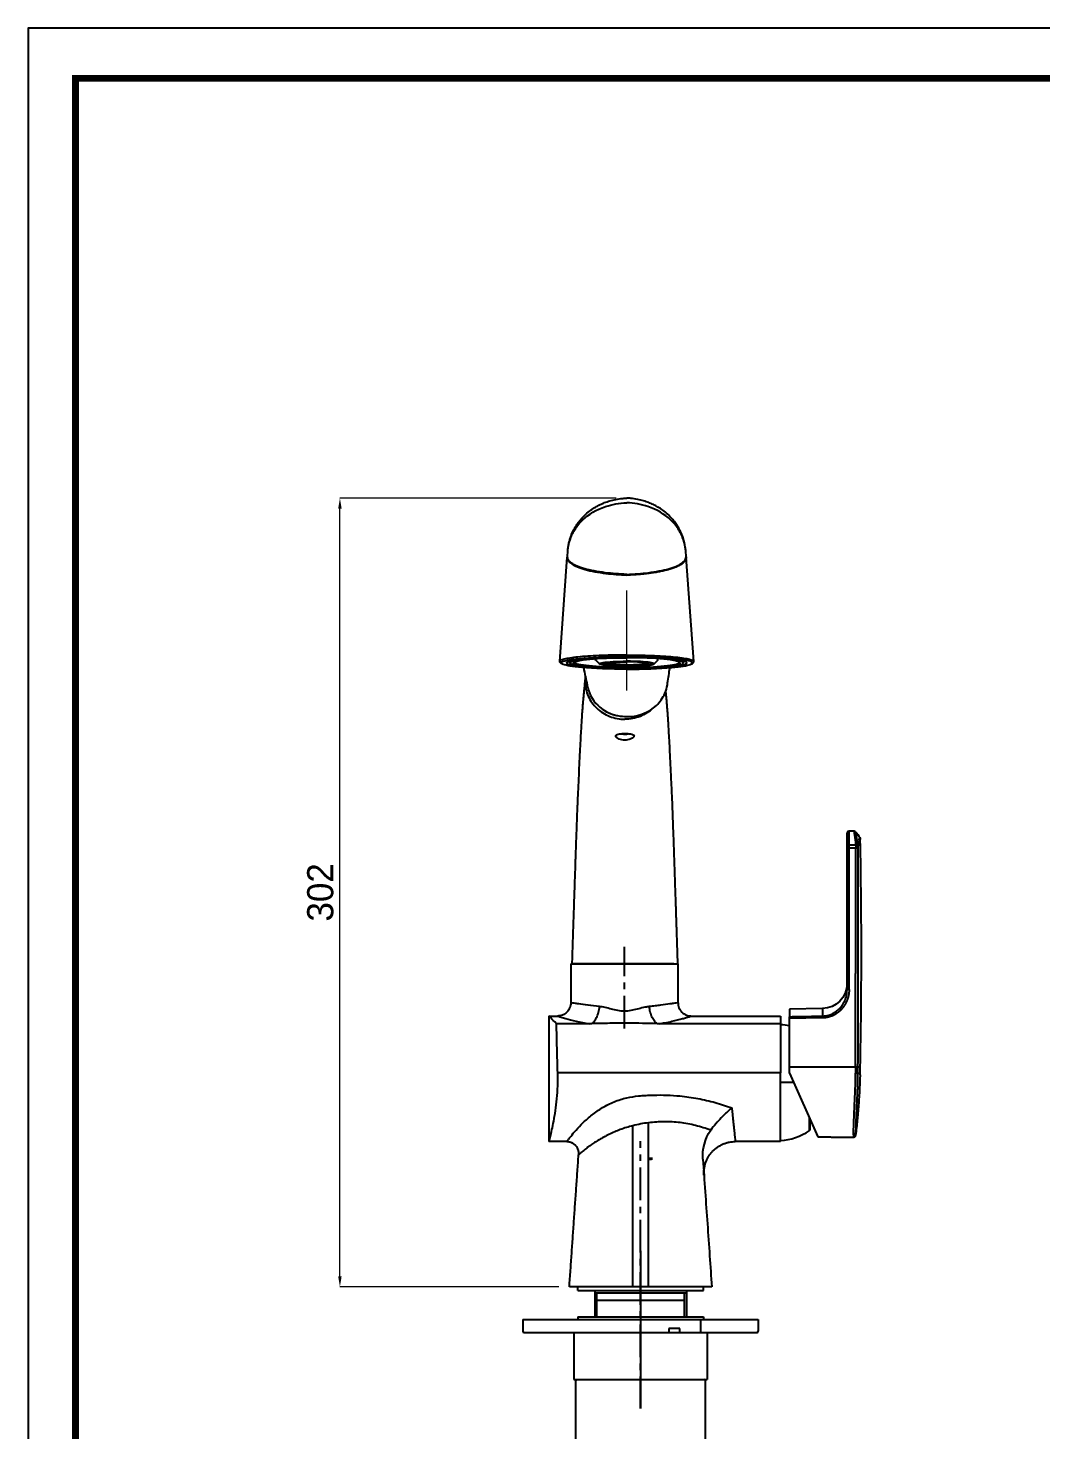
# Model space of a CAD drawing. Extents: x 0 to 1128, y 0 to 827.
# Drawn here: x 0 to 387, y 291 to 827 of the extents above; entities that cross this region are included whole.
import ezdxf

# ---------------------------------------------------------------- set-up
doc = ezdxf.new("R2010")
doc.units = 0
doc.header["$LTSCALE"] = 10
doc.header["$MEASUREMENT"] = 0
doc.header["$PDMODE"] = 3
doc.header["$PDSIZE"] = -10
doc.linetypes.add('CENTER', pattern=[2, 1.25, -0.25, 0.25, -0.25])
doc.linetypes.add('CENTER2', pattern=[28.575, 19.05, -3.175, 3.175, -3.175])
doc.layers.get('0').update_dxf_attribs({"linetype": 'CONTINUOUS'})
doc.layers.get('DEFPOINTS').update_dxf_attribs({"linetype": 'CONTINUOUS'})
doc.layers.add('1', color=7, linetype='CONTINUOUS')
doc.layers.add('DEF_LAYER_ASSEM_MEMBER', color=7, linetype='CONTINUOUS')
doc.layers.add('Cneter', color=1, linetype='CENTER2', lineweight=13)
doc.layers.add('외형선', color=3, linetype='CONTINUOUS', lineweight=35)
doc.styles.add('Daelim Dimension', font='')
doc.styles.get('Daelim Dimension').set_extended_font_data('나눔고딕')
doc.dimstyles.new('DEFAULT', dxfattribs={"dimscale": 2, "dimtxt": 2, "dimasz": 2, "dimexe": 0, "dimexo": 2, "dimgap": 1, "dimtad": 1, "dimdec": 0, "dimzin": 9, "dimdsep": 46, "dimtxsty": 'Daelim Dimension', "dimcen": 0.5, "dimclrd": 5, "dimclre": 5, "dimclrt": 256, "dimadec": 1, "dimazin": 0, "dimtfac": 1, "dimtdec": 0, "dimtix": 1, "dimtmove": 0, "dimatfit": 3, "dimfxl": 1, "dimtolj": 1, "dimtzin": 1, "dimlwd": 9, "dimlwe": 9, "dimarcsym": 0})

# ---------------------------------------------------------------- blocks, each defined once
blk = doc.blocks.new('*D5')
at = {"color": 5, "lineweight": 9, "ltscale": 0.5, "transparency": 16777216}
for p, q in [((224.81, 647.09), (119.19, 647.09)), ((119.19, 349.56), (119.19, 643.09)), ((202.88, 345.56), (119.19, 345.56))]:
    blk.add_line(p, q, dxfattribs=at)
at = {"color": 5, "ltscale": 0.5, "transparency": 16777216}
for points in [[(118.52, 643.09), (119.85, 643.09), (119.19, 647.09)], [(118.52, 349.56), (119.85, 349.56), (119.19, 345.56)]]:
    blk.add_solid(points, dxfattribs=at)
at = {"layer": 'DEFPOINTS', "color": 0, "ltscale": 0.5, "transparency": 16777216}
for p in [(119.19, 647.09), (228.81, 647.09), (206.88, 345.56)]:
    blk.add_point(p, dxfattribs=at)
at = {"color": 7, "ltscale": 0.5, "transparency": 16777216, "insert": (111.73, 496.33), "char_height": 10, "attachment_point": 5, "rotation": 90, "style": 'Daelim Dimension'}
blk.add_mtext('\\A1;302', dxfattribs=at)

msp = doc.modelspace()

# ---------------------------------------------------------------- linework, layer by layer
at = {"ltscale": 0.5}
msp.add_line((258.09, 345.56), (210.09, 345.56), dxfattribs=at)
at = {"color": 0}
for p, q in [((189.09, 333.06), (279.09, 333.06)), ((257.09, 328.06), (257.09, 333.06)), ((189.59, 328.06), (278.59, 328.06)), ((249.09, 329.56), (244.89, 329.56)), ((244.89, 329.56), (244.89, 328.06)), ((249.09, 328.06), (249.09, 329.56))]:
    msp.add_line(p, q, dxfattribs=at)
at = {"ltscale": 0.5}
msp.add_lwpolyline([(0, 0), (1128.4, 0), (1128.4, 826.8), (0, 826.8)], close=True, dxfattribs=at)
at = {"color": 5, "linetype": 'ByBlock', "lineweight": 200, "const_width": 2.6}
msp.add_lwpolyline([(18.14, 35.4), (1110.14, 35.4), (1110.14, 807.6), (18.14, 807.6)], close=True, dxfattribs=at)
at = {"layer": '1', "color": 7, "linetype": 'Continuous'}
for p, q in [((203.23, 584.63), (206.1, 624.48)), ((206.11, 624.76), (206.25, 626.75)), ((251.51, 624.76), (251.36, 626.75)), ((254.39, 584.63), (251.52, 624.48)), ((207.01, 584.28), (207.01, 584.79)), ((216.91, 585.17), (216.91, 585.99)), ((218.46, 583.58), (216.96, 585.06)), ((239.16, 583.58), (240.65, 585.06)), ((240.71, 585.17), (240.71, 585.99)), ((250.61, 584.28), (250.61, 584.79)), ((219.71, 583.68), (219.71, 584.11)), ((237.91, 583.68), (237.91, 584.11)), ((312.99, 513.85), (312.99, 518.91)), ((315.67, 519.71), (313.79, 519.71)), ((313.79, 514.49), (313.79, 519.71)), ((312.99, 459.11), (312.99, 513.35)), ((313.79, 514.49), (316.29, 514.49)), ((313.79, 513.42), (313.79, 514.49)), ((313.79, 513.42), (316.3, 513.42)), ((313.79, 459.19), (313.79, 513.42)), ((207.41, 469.06), (207.41, 454.06)), ((207.41, 469.06), (248.41, 469.06)), ((248.41, 454.06), (248.41, 469.06)), ((303.66, 451.93), (290.99, 451.71)), ((290.99, 451.71), (290.99, 448.8)), ((303.66, 451.93), (303.66, 449.03)), ((199.09, 449.06), (199.09, 401.06)), ((290.99, 448.1), (290.99, 448.8)), ((303.67, 448.33), (290.99, 448.1)), ((290.99, 429.49), (290.99, 448.1)), ((316.26, 429.49), (290.99, 429.49)), ((290.99, 427.21), (290.99, 429.49)), ((316.26, 429.56), (316.26, 429.49)), ((287.59, 401.06), (287.59, 427.34)), ((292.61, 423.59), (287.59, 423.59)), ((290.99, 427.21), (301.84, 402.85)), ((298.57, 410.19), (298.57, 405.19)), ((298.79, 409.69), (298.79, 405.6)), ((301.84, 402.85), (305.39, 402.85)), ((307.96, 402.71), (315.49, 402.71))]:
    msp.add_line(p, q, dxfattribs=at)
for centre, radius, start, end in [((313.79, 518.91), 0.8, 90, 180), ((286.16, 423.59), 22.2, 77.4217, 86.2958), ((286.16, 423.59), 22.2, 273.7042, 304.005), ((298.29, 405.6), 0.5, 304.005, 0)]:
    msp.add_arc(centre, radius, start, end, dxfattribs=at)
at = {"layer": '1', "color": 7, "linetype": 'Continuous', "extrusion": (0, 0, -1)}
msp.add_arc((-303.49, 461.43), 9.5, 180.0437, 268.9998, dxfattribs=at)
for centre, major_axis, ratio, start_param, end_param in [((228.81, 584.08), (25.08, 0), 0.096909, 2.89261, 3.299053), ((228.81, 584.08), (25.08, 0), 0.096909, 3.299053, 4.712399), ((228.81, 584.08), (23, 0), 0.096902, 1.570796, 4.712389), ((228.81, 584.28), (21.8, 0), 0.096902, 3.141593, 3.727794), ((228.81, 584.08), (-21.6, 0), 0.096902, 0.03495, 1.570796), ((228.81, 584.08), (-20.4, 0), 0.096902, 0.036226, 1.570796), ((228.81, 584.28), (-20.2, 0), 0.096895, 6.120608, 6.283185), ((228.81, 585.17), (11.9, 0), 0.097583, 3.04332, 3.141593), ((228.81, 583.68), (-10.4, 0), 0.097583, 4.712389, 7.853982), ((228.81, 583.68), (10.1, 0), 0.097583, 1.570796, 4.712389), ((228.81, 583.68), (-9.1, 0), 0.097583, 4.712389, 7.853982), ((228.81, 583.68), (-8.2, 0), 0.097583, 4.712389, 7.853982), ((228.81, 584.08), (25.08, 0), 0.096909, 2.324767, 2.892609), ((228.81, 584.08), (-21.6, 0), 0.096902, 0, 0.03495), ((228.81, 584.08), (-21.6, 0), 0.096902, 6.164983, 6.283185), ((228.81, 584.08), (-21.6, 0), 0.096902, 4.712389, 6.164983), ((228.81, 584.08), (-20.4, 0), 0.096902, 6.161939, 6.319412), ((228.81, 584.08), (-20.4, 0), 0.096902, 4.712389, 6.161939), ((228.81, 584.28), (-20.2, 0), 0.096895, 4.712389, 6.120608), ((228.81, 584.08), (25.08, 0), 0.096909, 1.570807, 2.324767), ((228.81, 584.18), (8.2, 0), 0.097583, 1.570796, 2.825372)]:
    msp.add_ellipse(centre, major_axis=major_axis, ratio=ratio, start_param=start_param, end_param=end_param, dxfattribs=at)
at = {"layer": '1', "color": 7, "linetype": 'Continuous'}
for centre, major_axis, ratio, start_param, end_param in [((228.81, 584.08), (-25.08, 0), 0.096909, 3.299053, 4.712399), ((228.81, 584.08), (-23, 0), 0.096902, 1.570796, 4.712389), ((228.81, 584.08), (21.6, 0), 0.096902, 0.03495, 1.570796), ((228.81, 584.08), (20.4, 0), 0.096902, 0.036226, 1.570796), ((228.81, 583.68), (10.4, 0), 0.097583, 4.712389, 7.853982), ((228.81, 583.68), (-10.1, 0), 0.097583, 1.570796, 4.712389), ((228.81, 583.68), (9.1, 0), 0.097583, 4.712389, 7.853982), ((228.81, 583.68), (8.2, 0), 0.097583, 4.712389, 7.853982), ((228.81, 585.17), (-11.9, 0), 0.097583, 3.04332, 3.141593), ((228.81, 584.28), (-21.8, 0), 0.096902, 3.141593, 3.727794), ((228.81, 584.28), (20.2, 0), 0.096895, 6.120608, 6.283185), ((228.81, 584.08), (-25.08, 0), 0.096909, 2.89261, 3.299053), ((228.81, 584.28), (20.2, 0), 0.096895, 4.712389, 6.120608), ((228.81, 584.18), (-8.2, 0), 0.097583, 1.570796, 2.825372), ((228.81, 584.08), (20.4, 0), 0.096902, 4.712389, 6.161939), ((228.81, 584.08), (21.6, 0), 0.096902, 4.712389, 6.164983), ((228.81, 584.08), (-25.08, 0), 0.096909, 1.570807, 2.324767), ((228.81, 584.08), (-25.08, 0), 0.096909, 2.324767, 2.892609), ((228.81, 584.08), (20.4, 0), 0.096902, 6.161939, 6.319412), ((228.81, 584.08), (21.6, 0), 0.096902, 6.164983, 6.283185), ((228.81, 584.08), (21.6, 0), 0.096902, 0, 0.03495), ((228.09, 576.79), (14, 0), 0.939693, 4.098993, 4.649066), ((313.79, 513.85), (0.8, 0), 0.80674, 1.570796, 3.141593), ((313.79, 513.35), (-0.8, 0), 0.092911, 4.712389, 6.283185), ((313.79, 459.11), (0.8, 0), 0.092911, 1.570796, 3.144391), ((316.26, 429.48), (-0.8, 0.001), 0.092899, 3.225211, 4.712684), ((316.26, 429.41), (-0.8, 0.001), 0.092899, 3.225059, 4.712425)]:
    msp.add_ellipse(centre, major_axis=major_axis, ratio=ratio, start_param=start_param, end_param=end_param, dxfattribs=at)
for points, degree, knots in [([(206.25, 626.72), (206.29, 627.28), (206.5, 629.08), (207.35, 632.17), (209.23, 635.68), (212.97, 640.08), (219.3, 643.96), (225.99, 645.2), (228.81, 645.31)], 3, [0, 0, 0, 0, 0.0297848, 0.0975434, 0.1698191, 0.232878, 0.3759934, 0.4773589, 0.4773589, 0.4773589, 0.4773589]), ([(206.26, 626.86), (206.33, 627.85), (206.62, 629.77), (207.42, 632.49), (208.36, 634.62), (209.32, 636.33), (210.31, 637.8), (211.57, 639.35), (213.13, 640.93), (214.91, 642.39), (216.76, 643.61), (218.57, 644.58), (220.4, 645.38), (222.39, 646.07), (224.7, 646.64), (226.87, 646.97), (228.29, 647.07), (228.81, 647.09)], 3, [0, 0, 0, 0, 0.049157, 0.0954331, 0.135439, 0.1607045, 0.1869553, 0.2169867, 0.2508329, 0.2850046, 0.3158185, 0.3429717, 0.3676837, 0.3946242, 0.4241557, 0.4566794, 0.4755859, 0.4755859, 0.4755859, 0.4755859]), ([(251.36, 626.86), (251.28, 627.85), (251, 629.77), (250.19, 632.49), (249.26, 634.62), (248.29, 636.33), (247.3, 637.8), (246.05, 639.35), (244.49, 640.93), (242.7, 642.39), (240.85, 643.61), (239.05, 644.58), (237.21, 645.38), (235.22, 646.07), (232.92, 646.64), (230.74, 646.97), (229.33, 647.07), (228.81, 647.09)], 3, [0, 0, 0, 0, 0.049157, 0.0954331, 0.135439, 0.1607045, 0.1869553, 0.2169867, 0.2508329, 0.2850046, 0.3158185, 0.3429717, 0.3676837, 0.3946242, 0.4241557, 0.4566794, 0.4755859, 0.4755859, 0.4755859, 0.4755859]), ([(251.37, 626.72), (251.33, 627.28), (251.12, 629.08), (250.26, 632.17), (248.38, 635.68), (244.64, 640.08), (238.32, 643.96), (231.62, 645.2), (228.81, 645.31)], 3, [0, 0, 0, 0, 0.0297848, 0.0975434, 0.1698191, 0.232878, 0.3759934, 0.4773589, 0.4773589, 0.4773589, 0.4773589]), ([(206.09, 624.46), (206.08, 624.05), (206.36, 623.14), (208.09, 621.48), (212.43, 619.62), (220.14, 618.23), (226.08, 617.76), (228.81, 617.65)], 3, [0, 0, 0, 0, 0.0644556, 0.1271865, 0.2517284, 0.3776322, 0.4827661, 0.4827661, 0.4827661, 0.4827661]), ([(228.81, 617.89), (225.98, 618.01), (219.96, 618.49), (212.27, 619.93), (208.02, 621.78), (206.55, 623.26), (206.14, 624.11), (206.09, 624.59), (206.11, 624.8), (206.11, 624.81)], 3, [0.5153509, 0.5153509, 0.5153509, 0.5153509, 0.6236127, 0.7479772, 0.8712051, 0.9328788, 0.9658702, 0.9988328, 1, 1, 1, 1]), ([(206.1, 624.58), (206.1, 624.56), (206.1, 624.52), (206.1, 624.48), (206.09, 624.46)], 3, [0, 0, 0, 0, 0.388652, 1, 1, 1, 1]), ([(228.81, 617.89), (231.64, 618.01), (237.65, 618.49), (245.35, 619.93), (249.6, 621.78), (251.07, 623.26), (251.48, 624.11), (251.52, 624.59), (251.5, 624.8), (251.5, 624.81)], 3, [0.5153509, 0.5153509, 0.5153509, 0.5153509, 0.6236127, 0.7479772, 0.8712051, 0.9328788, 0.9658702, 0.9988328, 1, 1, 1, 1]), ([(251.52, 624.46), (251.54, 624.05), (251.25, 623.14), (249.52, 621.48), (245.18, 619.62), (237.47, 618.23), (231.53, 617.76), (228.81, 617.65)], 3, [0, 0, 0, 0, 0.0644556, 0.1271865, 0.2517284, 0.3776322, 0.4827661, 0.4827661, 0.4827661, 0.4827661]), ([(251.51, 624.58), (251.51, 624.56), (251.51, 624.52), (251.52, 624.48), (251.52, 624.46)], 3, [0, 0, 0, 0, 0.388652, 1, 1, 1, 1]), ([(228.81, 587.06), (228.52, 587.06), (228.24, 587.06), (224.6, 587.05), (221.28, 586.98), (215.2, 586.71), (212.42, 586.52), (207.86, 586.06), (206.05, 585.78), (203.81, 585.21), (203.25, 584.92), (203.23, 584.63)], 3, [0.5004407, 0.5004407, 0.5004407, 0.5004407, 0.5109816, 0.5109816, 0.6363067, 0.6363067, 0.7616318, 0.7616318, 0.8869568, 0.8869568, 1, 1, 1, 1]), ([(204.32, 583.51), (204.3, 583.52), (204.05, 583.6), (203.76, 583.76), (203.44, 584), (203.24, 584.3), (203.23, 584.52), (203.24, 584.63)], 3, [0, 0, 0, 0, 0.029857, 0.387258, 0.642425, 0.844089, 1, 1, 1, 1]), ([(228.81, 587.06), (229.09, 587.06), (229.37, 587.06), (233.01, 587.05), (236.33, 586.98), (242.41, 586.71), (245.2, 586.52), (249.75, 586.06), (251.57, 585.78), (253.8, 585.21), (254.37, 584.92), (254.39, 584.63)], 3, [0.5004407, 0.5004407, 0.5004407, 0.5004407, 0.5109816, 0.5109816, 0.6363067, 0.6363067, 0.7616318, 0.7616318, 0.8869568, 0.8869568, 1, 1, 1, 1]), ([(253.29, 583.51), (253.31, 583.52), (253.56, 583.6), (253.85, 583.76), (254.17, 584), (254.37, 584.3), (254.38, 584.52), (254.37, 584.63)], 3, [0, 0, 0, 0, 0.029857, 0.387258, 0.642425, 0.844089, 1, 1, 1, 1]), ([(213.01, 578.98), (212.93, 578.2), (212.78, 576.71), (212.56, 574.6), (212.36, 572.61), (212.19, 570.76), (212.03, 568.98), (211.9, 567.34), (211.79, 565.89), (211.7, 564.65), (211.62, 563.52), (211.55, 562.4), (211.44, 560.63), (211.28, 558.02), (211.07, 554.34), (210.85, 550.03), (210.61, 545.18), (210.38, 539.92), (210.15, 534.42), (209.93, 530.22), (209.71, 524.36), (209.49, 518.35), (209.28, 512.4), (209.08, 506.35), (208.87, 500.07), (208.66, 493.81), (208.46, 487.67), (208.26, 481.75), (208.06, 475.51), (207.92, 471.25), (207.84, 469.06)], 3, [0, 0, 0, 0, 0.043395, 0.082947, 0.11882, 0.151018, 0.179238, 0.203678, 0.223258, 0.239481, 0.252932, 0.26666, 0.281106, 0.316605, 0.355805, 0.3987, 0.444732, 0.490733, 0.536204, 0.58115, 0.625574, 0.669481, 0.713259, 0.752594, 0.795313, 0.841412, 0.878208, 0.916905, 0.957503, 1, 1, 1, 1]), ([(212.27, 582.26), (212.33, 581.96), (212.63, 580.57), (213.16, 578.05), (213.64, 575.83), (213.87, 574.7)], 3, [0, 0, 0, 0, 0.116725, 0.551216, 1, 1, 1, 1]), ([(244.33, 575.69), (244.47, 576.66), (244.75, 578.57), (245.07, 580.76), (245.24, 581.98), (245.28, 582.25)], 3, [0, 0, 0, 0, 0.443253, 0.87613, 1, 1, 1, 1]), ([(213.04, 578.4), (212.98, 577.86), (212.83, 575.46), (213.73, 571.2), (217.1, 566.46), (222.15, 563.29), (226.11, 562.55), (228.09, 562.55)], 3, [0, 0, 0, 0, 0.067322, 0.300492, 0.533661, 0.766831, 1, 1, 1, 1]), ([(213.88, 574.72), (214.51, 571.8), (216.19, 569.09), (221.52, 564.69), (225.5, 563.39), (233.46, 563.65), (237.32, 565.19), (241.52, 569.13), (242.65, 570.71), (243.85, 573.46), (244.16, 574.56), (244.32, 575.67)], 3, [0, 0, 0, 0, 0.222326, 0.222326, 0.499844, 0.499844, 0.777361, 0.777361, 0.91612, 0.91612, 1, 1, 1, 1]), ([(248.34, 469.06), (248.27, 471.25), (248.13, 475.51), (247.93, 481.75), (247.73, 487.67), (247.53, 493.81), (247.32, 500.07), (247.11, 506.35), (246.89, 512.92), (246.64, 519.89), (246.37, 527.35), (246.09, 534.55), (245.83, 539.49), (245.57, 545.18), (245.34, 550.03), (245.12, 554.34), (244.91, 558.02), (244.75, 560.65), (244.64, 562.46), (244.56, 563.65), (244.47, 564.87), (244.37, 566.23), (244.25, 567.78), (244.12, 569.44), (243.97, 571.16), (243.84, 572.45), (243.77, 573.18), (243.75, 573.34)], 3, [0, 0, 0, 0, 0.0467811, 0.0914718, 0.1340703, 0.1745756, 0.2253224, 0.2723471, 0.3156487, 0.3758644, 0.436542, 0.498113, 0.5605858, 0.6112245, 0.6618972, 0.7091166, 0.7522683, 0.7913456, 0.8081863, 0.8241374, 0.8401391, 0.8599115, 0.8838411, 0.9119342, 0.9422383, 0.9764743, 0.9859575, 0.9859575, 0.9859575, 0.9859575]), ([(238.93, 566.84), (238.89, 566.8), (237.46, 565.44), (234.04, 563.29), (230.08, 562.55), (228.09, 562.55)], 3, [0, 0, 0, 0, 0.014839, 0.50742, 1, 1, 1, 1]), ([(228.09, 554.51), (227.71, 554.51), (227.32, 554.55), (226.6, 554.69), (226.25, 554.8), (225.64, 555.05), (225.37, 555.2), (224.94, 555.52), (224.78, 555.69), (224.6, 556), (224.57, 556.14), (224.65, 556.38), (224.75, 556.5), (225.07, 556.71), (225.29, 556.79), (225.83, 556.92), (226.15, 556.97), (226.85, 557.04), (227.23, 557.06), (227.62, 557.07), (227.78, 557.07), (227.94, 557.08), (228.09, 557.08)], 3, [0, 0, 0, 0, 0.105129, 0.105129, 0.210112, 0.210112, 0.317282, 0.317282, 0.426229, 0.426229, 0.53309, 0.53309, 0.635763, 0.635763, 0.742847, 0.742847, 0.849553, 0.849553, 0.957359, 0.957359, 0.957359, 1, 1, 1, 1]), ([(226.62, 557), (226.94, 556.92), (227.27, 556.86), (228, 556.81), (228.39, 556.81), (229.03, 556.88), (229.29, 556.93), (229.53, 556.99)], 3, [0, 0, 0, 0, 0.346045, 0.346045, 0.73392, 0.73392, 1, 1, 1, 1]), ([(228.09, 557.08), (228.48, 557.08), (228.88, 557.06), (229.61, 557.02), (229.96, 556.98), (230.57, 556.88), (230.84, 556.81), (231.26, 556.64), (231.42, 556.52), (231.59, 556.28), (231.62, 556.16), (231.53, 555.87), (231.43, 555.71), (231.1, 555.4), (230.88, 555.24), (230.34, 554.96), (230.02, 554.82), (229.32, 554.62), (228.93, 554.55), (228.53, 554.52), (228.39, 554.51), (228.24, 554.51), (228.09, 554.51)], 3, [0, 0, 0, 0, 0.106156, 0.106156, 0.21223, 0.21223, 0.319518, 0.319518, 0.42718, 0.42718, 0.533752, 0.533752, 0.638816, 0.638816, 0.743784, 0.743784, 0.852004, 0.852004, 0.960492, 0.960492, 0.960492, 1, 1, 1, 1]), ([(315.67, 519.71), (315.67, 519.69), (315.67, 519.66), (315.72, 519.32), (315.82, 518.65), (315.96, 517.68), (316.08, 516.83), (316.17, 516), (316.24, 515.29), (316.27, 514.91), (316.28, 514.72)], 3, [0, 0, 0, 0, 0.124161, 0.258536, 0.511212, 0.635522, 0.758424, 0.87991, 0.940132, 1, 1, 1, 1]), ([(316.24, 519.47), (316.24, 519.45), (316.25, 519.41), (316.29, 519.12), (316.36, 518.72), (316.47, 518), (316.64, 516.89), (316.84, 515.51), (316.93, 514.69), (316.97, 514.42)], 3, [0, 0, 0, 0, 0.143267, 0.274292, 0.393144, 0.499837, 0.749576, 0.916299, 1, 1, 1, 1]), ([(316.97, 514.42), (317.02, 514.61), (317.17, 515.06), (317.43, 515.81), (317.66, 516.56), (317.84, 517.13), (317.87, 517.21), (317.88, 517.25)], 3, [0, 0, 0, 0, 0.100852, 0.250062, 0.50003, 0.73195, 1, 1, 1, 1]), ([(317.09, 513.52), (317.11, 513.61), (317.16, 513.78), (317.27, 514.08), (317.37, 514.4), (317.47, 514.73), (317.58, 515.07), (317.71, 515.48), (317.85, 515.91), (317.96, 516.26), (318.04, 516.51), (318.05, 516.54), (318.06, 516.56)], 3, [0, 0, 0, 0, 0.038443, 0.079979, 0.172673, 0.223877, 0.278315, 0.39687, 0.528335, 0.672685, 0.828867, 1, 1, 1, 1]), ([(316.26, 429.56), (316.29, 452.77), (316.3, 471.49), (316.32, 493.82), (316.3, 513.42)], 2, [0, 0, 0, 0.5, 0.5, 1, 1, 1]), ([(316.29, 514.49), (316.29, 514.44), (316.29, 514.35), (316.29, 514.18), (316.3, 513.99), (316.3, 513.85), (316.3, 513.78)], 3, [0, 0, 0, 0, 0.252153, 0.502928, 0.752232, 1, 1, 1, 1]), ([(317.03, 514.1), (317.03, 514.05), (317.04, 513.96), (317.08, 513.77), (317.09, 513.62), (317.09, 513.52)], 3, [0, 0, 0, 0, 0.257942, 0.537776, 1, 1, 1, 1]), ([(317.09, 513.36), (317.09, 506.61), (317.1, 492.96), (317.1, 472.23), (317.08, 451.02), (317.07, 436.72), (317.06, 429.49)], 3, [0, 0, 0, 0, 0.241301, 0.488405, 0.7413, 1, 1, 1, 1]), ([(228.09, 469.06), (225.44, 469.06), (220.14, 469.06), (213.4, 469.06), (208.9, 469.06), (207.84, 469.06), (207.84, 469.06)], 3, [0, 0, 0, 0, 0.250002, 0.500005, 0.750007, 1, 1, 1, 1]), ([(303.66, 449.03), (304.12, 449.06), (305.06, 449.12), (306.47, 449.5), (307.86, 450.12), (309.19, 451), (310.4, 452.13), (311.5, 453.59), (312.35, 455.3), (312.79, 456.83), (312.89, 457.7), (312.92, 457.95)], 3, [0, 0, 0, 0, 0.098033, 0.200748, 0.308483, 0.421555, 0.540273, 0.661475, 0.811175, 0.946763, 1, 1, 1, 1]), ([(313.79, 459.19), (313.79, 458.11), (313.58, 457.04), (313.38, 455.98), (312.98, 454.99), (312.58, 454), (311.45, 452.22), (310.73, 451.48), (310.02, 450.73), (309.18, 450.15), (308.35, 449.56), (307.43, 449.16), (306.53, 448.77), (305.57, 448.56), (304.63, 448.35), (303.67, 448.33)], 2, [0, 0, 0, 0.125, 0.125, 0.25, 0.25, 0.375, 0.5, 0.5, 0.625, 0.625, 0.75, 0.75, 0.875, 0.875, 1, 1, 1]), ([(207.41, 454.06), (207.41, 453.47), (207.31, 452.84), (206.82, 451.6), (206.44, 451.01), (205.46, 450.04), (204.87, 449.65), (203.64, 449.17), (203, 449.06), (202.41, 449.06)], 3, [0, 0, 0, 0, 0.25, 0.25, 0.5, 0.5, 0.75, 0.75, 1, 1, 1, 1]), ([(218.4, 452.66), (216.83, 452.82), (215.36, 453), (212.67, 453.36), (211.49, 453.52), (210.01, 453.73), (209.57, 453.79), (208.8, 453.9), (208.48, 453.94), (207.69, 454.03), (207.41, 454.06), (207.41, 454.06)], 3, [0, 0, 0, 0, 0.249981, 0.249981, 0.499962, 0.499962, 0.624952, 0.624952, 0.749943, 0.749943, 1, 1, 1, 1]), ([(215.39, 446.12), (215.68, 446.29), (215.97, 446.54), (216.61, 447.28), (216.95, 447.81), (217.55, 449.05), (217.8, 449.76), (218.19, 451.21), (218.33, 451.96), (218.4, 452.66)], 3, [0, 0, 0, 0, 0.213665, 0.213665, 0.475776, 0.475776, 0.737888, 0.737888, 1, 1, 1, 1]), ([(237.43, 452.66), (237.24, 452.64), (237.05, 452.62), (236.68, 452.57), (236.49, 452.54), (235.93, 452.43), (235.54, 452.35), (234.39, 452.09), (233.6, 451.87), (231.99, 451.46), (231.17, 451.26), (229.53, 450.99), (228.7, 450.91), (227.04, 450.91), (226.19, 451), (224.54, 451.29), (223.73, 451.49), (222.13, 451.9), (221.35, 452.11), (220.19, 452.37), (219.8, 452.45), (219.08, 452.58), (218.74, 452.63), (218.4, 452.66)], 3, [0, 0, 0, 0, 0.031437, 0.031437, 0.062877, 0.062877, 0.125757, 0.125757, 0.251517, 0.251517, 0.377277, 0.377277, 0.503037, 0.503037, 0.628797, 0.628797, 0.754557, 0.754557, 0.880317, 0.880317, 0.943197, 0.943197, 1, 1, 1, 1]), ([(248.41, 454.06), (248.41, 454.06), (248.14, 454.04), (247.35, 453.94), (247.01, 453.89), (246.24, 453.79), (245.8, 453.73), (244.31, 453.52), (243.09, 453.35), (241.08, 453.08), (240.37, 452.99), (238.92, 452.82), (238.18, 452.74), (237.43, 452.66)], 3, [0, 0, 0, 0, 0.251448, 0.251448, 0.377213, 0.377213, 0.502979, 0.502979, 0.75451, 0.75451, 0.880275, 0.880275, 1, 1, 1, 1]), ([(240.43, 446.12), (240.12, 446.31), (239.8, 446.59), (239.15, 447.38), (238.82, 447.91), (238.24, 449.14), (238, 449.83), (237.63, 451.25), (237.5, 451.98), (237.43, 452.66)], 3, [0, 0, 0, 0, 0.233024, 0.233024, 0.488683, 0.488683, 0.744341, 0.744341, 1, 1, 1, 1]), ([(248.41, 454.06), (248.41, 453.47), (248.52, 452.83), (249.02, 451.59), (249.4, 451), (250.39, 450.02), (250.99, 449.64), (251.92, 449.28), (252.23, 449.19), (252.7, 449.11), (252.85, 449.09), (253.14, 449.07), (253.29, 449.06), (253.41, 449.06)], 3, [0, 0, 0, 0, 0.251477, 0.251477, 0.502953, 0.502953, 0.75443, 0.75443, 0.880168, 0.880168, 0.943037, 0.943037, 1, 1, 1, 1]), ([(202.43, 427.34), (202.35, 430.47), (202.26, 433.6), (202.1, 439.85), (202.02, 442.98), (201.94, 446.11)], 3, [0, 0, 0, 0, 0.5, 0.5, 1, 1, 1, 1]), ([(202.41, 449.06), (202.41, 449.06), (203.44, 448.69), (207.63, 447.51), (210.76, 446.73), (214.62, 446.11)], 3, [0, 0, 0, 0, 0.5, 0.5, 1, 1, 1, 1]), ([(240.43, 446.12), (236.72, 446.25), (233.01, 446.29), (226.97, 446.31), (224.66, 446.3), (220.03, 446.24), (217.71, 446.2), (215.39, 446.12)], 3, [0, 0, 0, 0, 0.444978, 0.444978, 0.722449, 0.722449, 1, 1, 1, 1]), ([(241.2, 446.11), (241.96, 446.23), (242.7, 446.36), (244.33, 446.67), (245.2, 446.85), (247.62, 447.38), (249.01, 447.74), (250.67, 448.2), (251.15, 448.35), (251.98, 448.6), (252.33, 448.71), (253.15, 448.97), (253.41, 449.06), (253.41, 449.06)], 3, [0, 0, 0, 0, 0.098072, 0.098072, 0.226919, 0.226919, 0.484613, 0.484613, 0.613459, 0.613459, 0.742306, 0.742306, 1, 1, 1, 1]), ([(287.59, 449.06), (287.59, 449.06), (287.59, 449.06), (287.59, 449.04), (287.59, 449.03), (287.59, 448.98), (287.59, 448.94), (287.59, 448.75), (287.59, 448.56), (287.59, 447.82), (287.59, 447.08), (287.59, 446.11)], 3, [0, 0, 0, 0, 0.062875, 0.062875, 0.125751, 0.125751, 0.251501, 0.251501, 0.503002, 0.503002, 1, 1, 1, 1]), ([(199.09, 401.06), (199.09, 401.06), (199.3, 401.78), (199.98, 404.48), (200.46, 406.47), (201.38, 411.35), (201.83, 414.28), (202.4, 420.6), (202.52, 423.98), (202.43, 427.34)], 3, [0, 0, 0, 0, 0.25, 0.25, 0.5, 0.5, 0.75, 0.75, 1, 1, 1, 1]), ([(315.49, 403.68), (315.49, 403.93), (315.5, 404.43), (315.52, 405.44), (315.54, 406.56), (315.58, 407.77), (315.63, 409.3), (315.71, 411.37), (315.86, 414.74), (316.11, 419.97), (316.25, 424.59), (316.26, 427.21), (316.26, 427.21)], 3, [0, 0, 0, 0, 0.079748, 0.154977, 0.225688, 0.29188, 0.353555, 0.452998, 0.564161, 0.750917, 0.999966, 1, 1, 1, 1]), ([(317.05, 427.21), (317.05, 426.49), (317.04, 425.11), (316.99, 423.13), (316.94, 421.32), (316.84, 418.87), (316.7, 416), (316.55, 412.76), (316.42, 409.97), (316.34, 407.53), (316.3, 405.91), (316.29, 404.91), (316.28, 404.52), (316.28, 404.35)], 3, [0, 0, 0, 0, 0.070149, 0.135344, 0.195566, 0.250662, 0.3859, 0.500497, 0.625306, 0.750115, 0.874968, 0.943766, 1, 1, 1, 1]), ([(317.98, 426.58), (317.96, 425.77), (317.91, 423.93), (317.79, 421.07), (317.62, 418), (317.42, 414.94), (317.18, 412.01), (317.01, 410.1), (316.92, 409.21)], 3, [0, 0, 0, 0, 0.140406, 0.316881, 0.493355, 0.66983, 0.846304, 1, 1, 1, 1]), ([(205.97, 401.06), (205.98, 401.08), (206.01, 401.11), (206.2, 401.38), (206.5, 401.81), (206.93, 402.4), (207.76, 403.49), (209.32, 405.41), (212.05, 408.27), (215.47, 411.27), (219.44, 414.09), (223.92, 416.42), (228.64, 417.88), (233.71, 418.59), (238.81, 418.88), (244.09, 418.87), (249.78, 418.49), (255.99, 417.61), (262.64, 416.09), (266.85, 414.64), (268.95, 413.92)], 3, [0, 0, 0, 0, 0.025144, 0.050288, 0.075378, 0.100371, 0.125233, 0.187349, 0.250317, 0.31228, 0.375518, 0.437785, 0.500456, 0.556137, 0.625566, 0.687625, 0.749694, 0.834596, 0.917745, 1, 1, 1, 1]), ([(268.95, 413.92), (268.75, 413.74), (268.1, 413.14), (267.07, 412.22), (265.89, 411.12), (264.51, 409.73), (262.75, 407.87), (261.52, 406.22), (260.89, 405.37)], 3, [0, 0, 0, 0, 0.069806, 0.236564, 0.35871, 0.483824, 0.737237, 1, 1, 1, 1]), ([(268.95, 413.92), (269.02, 413.22), (269.17, 411.84), (269.36, 409.96), (269.54, 408.28), (269.69, 406.83), (269.82, 405.58), (269.98, 404.04), (270.15, 402.48), (270.27, 401.28), (270.29, 401.13), (270.3, 401.06)], 3, [0, 0, 0, 0, 0.092939, 0.182593, 0.268486, 0.350245, 0.427594, 0.500352, 0.670797, 0.838251, 1, 1, 1, 1]), ([(237.09, 408.25), (236.11, 408.11), (234.1, 407.82), (232.11, 407.35), (231.1, 407.11)], 3, [0, 0, 0, 0, 0.492808, 1, 1, 1, 1]), ([(237.09, 394.56), (237.09, 394.87), (237.09, 398.49), (237.09, 403.05), (237.09, 407.3), (237.09, 408.25)], 3, [0, 0, 0, 0, 0.068707, 0.791836, 1, 1, 1, 1]), ([(260.89, 405.37), (259.95, 405.72), (258.06, 406.41), (254.18, 407.49), (249.2, 408.41), (243.13, 408.8), (239.11, 408.44), (237.1, 408.25)], 3, [0, 0, 0, 0, 0.124393, 0.249538, 0.499685, 0.749699, 1, 1, 1, 1]), ([(316.28, 404.35), (316.34, 404.79), (316.45, 405.67), (316.61, 407.03), (316.77, 408.45), (316.88, 409.42), (316.93, 409.92)], 3, [0, 0, 0, 0, 0.23371, 0.478575, 0.733959, 1, 1, 1, 1]), ([(316.93, 409.92), (316.93, 409.81), (316.92, 409.59), (316.92, 409.37), (316.92, 409.24), (316.92, 409.22), (316.92, 409.21)], 3, [0, 0, 0, 0, 0.255862, 0.5, 0.75489, 1, 1, 1, 1]), ([(231.1, 407.11), (230.31, 406.89), (228.68, 406.45), (226.38, 405.66), (224.13, 404.77), (221.31, 403.49), (218.74, 402.09), (216.79, 400.88), (215.75, 400.19), (215.27, 399.85), (215.03, 399.68)], 3, [0, 0, 0, 0, 0.122131, 0.250031, 0.369433, 0.500085, 0.749899, 0.874942, 0.937466, 1, 1, 1, 1]), ([(305.39, 402.85), (305.68, 402.85), (305.98, 402.84), (306.53, 402.82), (306.79, 402.81), (307.24, 402.78), (307.44, 402.76), (307.75, 402.74), (307.87, 402.72), (307.97, 402.71), (307.99, 402.71), (307.99, 402.71)], 3, [0, 0, 0, 0, 0.214096, 0.214096, 0.42814, 0.42814, 0.642956, 0.642956, 0.858305, 0.858305, 1, 1, 1, 1]), ([(315.48, 402.72), (315.58, 402.72), (315.77, 402.76), (316.03, 402.91), (316.22, 403.15), (316.27, 403.34), (316.28, 403.43)], 3, [0, 0, 0, 0, 0.241399, 0.500022, 0.758633, 1, 1, 1, 1]), ([(205.97, 401.06), (206.13, 401.06), (206.33, 401.05), (206.56, 401.02), (206.72, 401), (206.91, 400.96), (207.14, 400.9), (207.36, 400.83), (207.55, 400.76), (207.69, 400.7), (207.8, 400.65), (207.91, 400.6), (208.05, 400.52), (208.22, 400.42), (208.41, 400.29), (208.57, 400.18), (208.68, 400.09), (208.74, 400.04), (208.78, 400), (208.83, 399.96), (208.87, 399.92), (208.92, 399.88), (209, 399.8), (209.13, 399.67), (209.34, 399.44), (209.57, 399.12), (209.9, 398.59), (210.15, 398), (210.31, 397.39), (210.39, 396.93), (210.42, 396.53), (210.42, 396.22), (210.41, 396.06), (210.41, 395.98)], 3, [0, 0, 0, 0, 0.062498, 0.078123, 0.093748, 0.124998, 0.156248, 0.187498, 0.218748, 0.234373, 0.249998, 0.265623, 0.281248, 0.312498, 0.343748, 0.374998, 0.390623, 0.398436, 0.406249, 0.414061, 0.421874, 0.429686, 0.437499, 0.468749, 0.499999, 0.562499, 0.624999, 0.749999, 0.8125, 0.875, 0.9375, 0.96875, 1, 1, 1, 1]), ([(214.41, 399.24), (214.11, 399.02), (213.51, 398.57), (212.47, 397.76), (211.4, 396.87), (210.73, 396.28), (210.45, 396.02), (210.42, 396), (210.41, 395.98)], 3, [0, 0, 0, 0, 0.125079, 0.250154, 0.500079, 0.749906, 0.876117, 1, 1, 1, 1]), ([(237.09, 394.51), (237.23, 394.44), (237.38, 394.39), (237.72, 394.32), (237.91, 394.31), (238.26, 394.37), (238.42, 394.43), (238.6, 394.53), (238.63, 394.54), (238.66, 394.56)], 3, [0, 0, 0, 0, 0.281151, 0.281151, 0.630613, 0.630613, 0.936348, 0.936348, 1, 1, 1, 1]), ([(237.09, 345.56), (237.09, 345.73), (237.09, 345.89), (237.09, 347.7), (237.09, 350.99), (237.09, 357.58), (237.09, 365.82), (237.09, 375.71), (237.09, 385.27), (237.09, 391.54), (237.09, 394.51)], 3, [0, 0, 0, 0, 0.010239, 0.010239, 0.111247, 0.212254, 0.414269, 0.616284, 0.818299, 1, 1, 1, 1]), ([(257.9, 394.27), (258.48, 386.01), (259.06, 377.77), (259.92, 365.48), (260.2, 361.41), (260.76, 353.38), (261.04, 349.41), (261.31, 345.56)], 3, [0, 0, 0, 0, 0.5, 0.5, 0.75, 0.75, 1, 1, 1, 1]), ([(261.31, 345.56), (259.2, 345.56), (257.08, 345.56), (252.85, 345.56), (250.74, 345.56), (244.78, 345.56), (240.94, 345.56), (206.88, 345.56)], 3, [0, 0, 0, 0, 0.261905, 0.261905, 0.52381, 0.52381, 1, 1, 1, 1])]:
    msp.add_open_spline(points, degree=degree, knots=knots, dxfattribs=at)
for points, degree in [([(206.1, 624.48), (206.11, 624.77)], 1), ([(251.52, 624.48), (251.51, 624.77)], 1), ([(228.09, 557.13), (228.09, 557.06), (228.09, 556.98), (228.09, 556.91)], 3), ([(316.24, 519.47), (316.88, 518.81), (317.44, 518.06), (317.88, 517.25)], 3), ([(316.29, 514.49), (316.29, 514.57), (316.28, 514.64), (316.28, 514.72)], 3), ([(317.88, 517.25), (317.99, 517.04), (318.06, 516.8), (318.06, 516.56)], 3), ([(318.49, 471.61), (318.51, 486.6), (318.36, 501.58), (318.06, 516.56)], 3), ([(312.99, 513.35), (312.99, 513.41), (312.99, 513.54), (312.99, 513.72), (312.99, 513.81), (312.99, 513.85)], 3), ([(316.29, 514.49), (316.58, 514.49), (316.91, 514.31), (317.03, 514.1)], 3), ([(316.3, 513.78), (316.65, 513.77), (317.05, 513.64), (317.09, 513.52)], 3), ([(316.3, 513.78), (316.3, 513.66), (316.3, 513.54), (316.3, 513.42)], 3), ([(317.03, 514.1), (317.01, 514.21), (316.99, 514.31), (316.97, 514.42)], 3), ([(317.09, 513.52), (317.09, 513.47), (317.09, 513.41), (317.09, 513.36)], 3), ([(246.8, 469.06), (245.79, 469.06), (242.79, 469.06), (236.05, 469.06), (230.75, 469.06), (228.09, 469.06)], 3), ([(318.04, 429.47), (318.33, 443.52), (318.48, 457.57), (318.49, 471.61)], 3), ([(312.92, 457.95), (312.95, 458.33), (312.97, 458.72), (312.99, 459.11)], 3), ([(199.09, 449.06), (200.2, 449.06), (201.31, 449.06), (202.41, 449.06)], 3), ([(201.94, 446.11), (200.09, 448.03), (199.1, 449.06), (199.09, 449.06)], 3), ([(214.62, 446.11), (201.94, 446.11)], 1), ([(215.39, 446.12), (215.14, 446.11), (214.88, 446.11), (214.62, 446.11)], 3), ([(241.2, 446.11), (240.95, 446.11), (240.69, 446.11), (240.43, 446.12)], 3), ([(287.59, 446.11), (241.2, 446.11)], 1), ([(253.41, 449.06), (264.81, 449.06), (276.2, 449.06), (287.59, 449.06)], 3), ([(287.59, 446.11), (287.59, 427.34)], 1), ([(290.99, 448.8), (292.4, 448.82), (295.22, 448.87), (299.44, 448.95), (302.25, 449), (303.66, 449.03)], 3), ([(316.26, 429.49), (316.26, 429.23), (316.26, 428.73), (316.26, 427.97), (316.26, 427.46), (316.26, 427.21)], 3), ([(317.06, 429.42), (317.06, 428.68), (317.05, 427.95), (317.05, 427.21)], 3), ([(318.04, 429.47), (318.04, 429.47), (317.71, 429.48), (317.06, 429.49)], 3), ([(317.06, 429.49), (317.06, 429.46), (317.06, 429.44), (317.06, 429.42)], 3), ([(317.99, 427.21), (318.01, 427.96), (318.03, 428.72), (318.04, 429.47)], 3), ([(287.59, 427.34), (202.43, 427.34)], 1), ([(317.05, 427.21), (317.6, 427.21), (317.91, 427.21), (317.98, 427.21)], 3), ([(317.98, 426.58), (317.98, 427.21)], 1), ([(316.92, 409.21), (316.73, 407.28), (316.52, 405.34), (316.28, 403.41)], 3), ([(231.1, 345.56), (231.1, 366.08), (231.1, 386.59), (231.1, 407.11)], 3), ([(257.9, 394.27), (257.63, 398.2), (258.67, 402.12), (260.89, 405.37)], 3), ([(316.28, 404.35), (316.24, 404.02), (315.84, 403.68), (315.49, 403.68)], 3), ([(315.49, 403.68), (315.49, 403.12), (315.49, 402.79), (315.49, 402.72)], 3), ([(315.49, 402.72), (315.49, 402.72), (315.49, 402.71), (315.49, 402.71)], 3), ([(316.28, 404.35), (316.28, 403.81), (316.28, 403.5), (316.28, 403.43)], 3), ([(316.28, 403.43), (316.28, 403.42), (316.28, 403.41), (316.28, 403.41)], 3), ([(205.97, 401.06), (199.09, 401.06)], 1), ([(215.03, 399.68), (214.82, 399.53), (214.61, 399.38), (214.41, 399.24)], 3), ([(287.59, 401.06), (270.3, 401.06)], 1), ([(206.88, 345.56), (210.41, 395.98)], 1), ([(237.09, 394.56), (237.06, 394.56), (237.02, 394.56), (236.99, 394.56)], 3), ([(236.99, 394.56), (237.02, 394.54), (237.06, 394.52), (237.09, 394.51)], 3), ([(238.66, 394.56), (238.14, 394.56), (237.62, 394.56), (237.09, 394.56)], 3), ([(237.09, 394.51), (237.09, 394.51), (237.09, 394.51), (237.09, 394.51)], 3)]:
    msp.add_open_spline(points, degree=degree, dxfattribs=at)
for points in [[(228.81, 617.73), (225.88, 617.85), (222.98, 618.08), (217.31, 618.81), (214.62, 619.33), (210.25, 620.61), (208.59, 621.38), (206.99, 622.61), (206.61, 623.04), (206.26, 623.68), (206.18, 623.9), (206.12, 624.16), (206.12, 624.21), (206.11, 624.26)], [(228.81, 617.73), (231.73, 617.85), (234.63, 618.08), (240.3, 618.81), (242.99, 619.33), (247.36, 620.61), (249.02, 621.38), (250.62, 622.61), (251, 623.04), (251.36, 623.68), (251.44, 623.9), (251.49, 624.16), (251.5, 624.21), (251.5, 624.26)]]:
    msp.add_rational_spline(points, [0.99962714668, 0.9996271165, 0.999626968202, 0.999626388013, 0.999625924663, 0.999624888433, 0.999624339506, 0.999623717381, 0.99962353348, 0.999623395776, 0.999623357889, 0.999623374444, 0.999623376344, 0.99962338837], degree=3, knots=[0.5201827, 0.5201827, 0.5201827, 0.5201827, 0.635323, 0.635323, 0.7652226, 0.7652226, 0.8951223, 0.8951223, 0.9600721, 0.9600721, 0.992547, 0.992547, 1, 1, 1, 1], dxfattribs=at)
for points, weights, degree in [([(316.24, 519.47), (316.09, 519.62), (315.89, 519.71), (315.67, 519.71)], [1.06887504634, 0.998004763863, 0.981826970234, 1.02034166545], 3), ([(316.97, 514.42), (316.82, 514.62), (316.57, 514.73), (316.28, 514.72)], [1.0502370518, 0.971706418494, 0.985245186353, 1.09085335538], 3), ([(316.3, 513.42), (316.72, 513.42), (317.03, 513.4), (317.09, 513.36)], [1.14065037164, 0.952524628341, 0.953118411049, 1.14243171977], 3), ([(303.66, 449.03), (303.66, 448.94), (303.67, 448.68), (303.67, 448.33)], [1.17157542485, 0.996782204585, 0.955542506964, 1.04785633199], 3), ([(317.05, 427.21), (317.02, 427.21), (316.7, 427.21), (316.26, 427.21)], [1.15338298187, 0.948938937554, 0.948872361063, 1.1531832524], 3), ([(258.33, 388.22), (257.43, 401.06), (270.3, 401.06)], [1, 0.681998360062, 1], 2)]:
    msp.add_rational_spline(points, weights, degree=degree, dxfattribs=at)
at = {"layer": '1', "color": 1, "linetype": 'CENTER'}
for points, knots in [([(227.91, 444.32), (227.91, 449.32), (227.91, 475.56)], [0, 0, 0.160028, 1, 1]), ([(234.09, 339.06), (234.09, 344.06), (234.09, 401.17)], [0, 0, 0.080501, 1, 1]), ([(234.09, 359.33), (234.09, 354.33), (234.09, 299.06)], [0, 0, 0.082962, 1, 1]), ([(234.09, 299.06), (234.09, 304.06), (234.09, 359.33)], [0, 0, 0.082962, 1, 1]), ([(234.09, 359.33), (234.09, 354.33), (234.09, 336.06)], [0, 0, 0.214883, 1, 1]), ([(234.09, 350.56), (234.09, 345.56), (234.09, 299.56)], [0, 0, 0.098039, 1, 1])]:
    msp.add_open_spline(points, degree=1, knots=knots, dxfattribs=at)
at = {"layer": 'Cneter', "lineweight": 5, "ltscale": 0.5}
msp.add_open_spline([(228.81, 573.56), (228.81, 606.72), (228.81, 611.72)], degree=1, knots=[0, 0, 0.868965, 1, 1], dxfattribs=at)
at = {"layer": 'DEF_LAYER_ASSEM_MEMBER', "color": 7, "linetype": 'Continuous'}
for p, q in [((210.09, 344.06), (210.09, 345.56)), ((210.09, 344.06), (258.09, 344.06)), ((216.59, 344.06), (216.59, 334.06)), ((251.59, 343.06), (216.59, 343.06)), ((251.59, 344.06), (251.59, 334.06)), ((258.09, 344.06), (258.09, 345.56))]:
    msp.add_line(p, q, dxfattribs=at)
at = {"layer": 'DEF_LAYER_ASSEM_MEMBER', "color": 2, "linetype": 'Continuous'}
for p, q in [((217.34, 334.06), (217.34, 343.06)), ((250.84, 334.06), (250.84, 343.06))]:
    msp.add_line(p, q, dxfattribs=at)
at = {"layer": 'DEF_LAYER_ASSEM_MEMBER', "color": 9, "linetype": 'Continuous'}
msp.add_line((250.59, 340.24), (217.34, 340.24), dxfattribs=at)
at = {"layer": '외형선', "color": 0, "linetype": 'ByBlock', "lineweight": -2, "ltscale": 6}
for p, q in [((189.09, 333.06), (189.09, 328.56)), ((210.09, 334.06), (210.09, 333.06)), ((210.09, 334.06), (258.09, 334.06)), ((258.09, 334.06), (258.09, 333.06)), ((279.09, 333.06), (279.09, 328.56)), ((208.59, 328.06), (208.59, 310.06)), ((259.59, 328.06), (259.59, 310.06)), ((208.59, 310.06), (259.59, 310.06)), ((209.34, 249.06), (209.34, 309.76)), ((209.64, 310.06), (211.74, 310.06)), ((214.84, 310.06), (253.34, 310.06)), ((256.44, 310.06), (258.54, 310.06)), ((258.84, 309.76), (258.84, 249.06))]:
    msp.add_line(p, q, dxfattribs=at)
for centre, radius, start, end in [((189.59, 328.56), 0.5, 180, 270), ((278.59, 328.56), 0.5, 270, 0), ((209.64, 309.76), 0.3, 90, 180), ((258.54, 309.76), 0.3, 0, 90)]:
    msp.add_arc(centre, radius, start, end, dxfattribs=at)

# ---------------------------------------------------------------- dimensions: what is measured, and where the dimension line sits
at = {"color": 5, "ltscale": 0.5}
dim = msp.add_linear_dim(base=(119.19, 647.09), p1=(206.88, 345.56), p2=(228.81, 647.09), angle=90, dimstyle='DEFAULT', override={"dimtxt": 5, "dimclrd": 5, "dimclre": 5, "dimclrt": 7}, dxfattribs=at)
dim.commit()
dim.dimension.update_dxf_attribs({"geometry": '*D5', "text_midpoint": (111.73, 496.33)})

doc.saveas('drawing.dxf')
